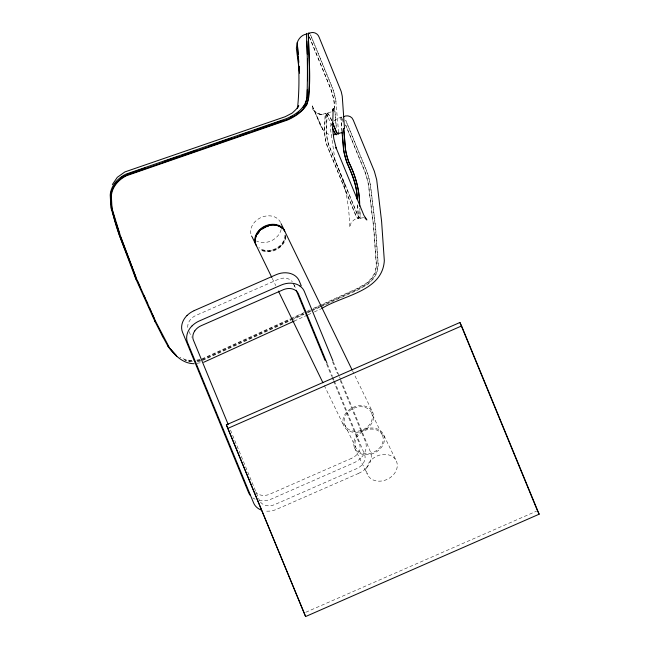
<?xml version="1.0" encoding="UTF-8"?>
<svg xmlns="http://www.w3.org/2000/svg" width="649" height="649" viewBox="0 0 649 649"><rect width="100%" height="100%" fill="white"/><g stroke="black" fill="none" stroke-linecap="round" stroke-linejoin="round"><path stroke-width="0.49" stroke-dasharray="3.25 2.43" d="M331.647 120.649L328.499 114.094L327.704 113.534L325.879 114.037L325.336 114.954C324.922 125.776 323.316 137.004 327.859 147.25L355.749 214.941L357.372 217.78L358.28 217.975L357.437 203.153M358.28 217.975L360.106 217.634L359.757 208.694M331.59 123.708L330.487 125.257L330.73 130.847L335.095 160.595L344.465 184.235L342.615 178.978C347.118 194.668 349.34 211.185 349.803 227.45L351.125 222.721L354.703 219.265L358.426 218.583L357.623 203.559M331.193 111.912L327.534 112.918L326.966 113.883C326.504 125.079 324.979 136.671 329.57 147.282L357.518 215.119L359.238 218.064L360.252 218.251L359.862 208.142M331.955 125.995L326.561 114.037L325.709 113.421L325.141 114.386C324.662 125.517 323.161 137.044 327.761 147.583L355.709 215.427L357.421 218.388L358.426 218.583M327.704 113.534L327.153 114.451C326.755 125.338 325.133 136.631 329.668 146.942L357.558 214.641L359.189 217.464L360.106 217.634M333.959 120.868L337.569 118.361L341.463 117.315M294.102 321.133L307.018 315.252M307.942 314.83L313.475 312.307M314.4 311.893L320.857 308.948M201.888 358.921L290.395 318.773M291.32 318.351L304.227 312.493M307.91 310.822L309.76 309.987M313.443 308.316L356.78 288.651L366.304 283.321L371.626 278.105L374.903 272.621L376.315 265.465L373.564 226.988L368.502 185.411A13.288 1.988 74.2 0 0 364.722 171.474L345.706 125.322M202.009 359.424L304.405 312.972M305.33 312.55L356.991 289.113L366.507 283.783L371.828 278.559L375.106 273.067L376.542 265.903L373.751 227.418L368.681 185.752A13.921 2.101 74.2 0 0 364.738 171.149L345.666 124.876M202.415 359.952L303.87 313.929M307.561 312.25L312.177 310.157M313.094 309.743L321.401 305.979M322.318 305.557L357.372 289.657L367.553 283.929L373.126 278.429L376.615 272.661L378.107 265.1L375.382 226.485L370.319 184.924A13.288 1.988 74.2 0 0 366.539 170.987L345.747 120.511M202.545 360.446L291.141 320.257M292.058 319.843L304.057 314.4M307.748 312.729L310.522 311.471M311.439 311.049L319.746 307.285M320.671 306.863L357.583 290.119L367.756 284.4L373.337 278.883L376.818 273.107L378.335 265.53L375.576 226.915L370.506 185.265A13.921 2.101 74.2 0 0 366.555 170.663L345.666 119.968M351.726 458.259L269.797 494.165A12.599 10.051 -25.9 0 1 255.601 491.918M358.727 473.332L276.758 509.262A18.926 15.097 -25.9 0 1 264.605 510.941M305.784 612.275L536.545 511.144M325.709 113.421L322.058 114.427L316.769 113.372L322.967 115.035L317.483 113.551L312.137 108.537C319.649 116.252 318.91 133.386 331.59 134.935M360.252 218.251L363.975 217.569L362.986 217.407L364.324 217.845M196.955 363.278L200.792 362.718M325.879 114.037L328.297 117.469M327.534 112.918L330.122 116.625L331.955 121.079M352.569 370.879L372.842 412.634A15.941 12.712 -25.9 0 1 355.149 432.421A15.941 12.712 -25.9 0 1 346.753 412.042A15.941 12.712 -25.9 0 1 372.842 412.634M383.697 434.984A15.941 12.712 -25.9 0 1 365.995 454.771A15.941 12.712 -25.9 0 1 357.607 434.392A15.941 12.712 -25.9 0 1 383.697 434.984L396.515 461.39A15.941 12.712 -25.9 0 1 378.821 481.177A15.941 12.712 -25.9 0 1 370.425 460.798A15.941 12.712 -25.9 0 1 396.515 461.39M371.674 413.145A14.667 11.698 -25.9 0 1 355.392 431.35A14.667 11.698 -25.9 0 1 347.669 412.602A14.667 11.698 -25.9 0 1 371.674 413.145L382.529 435.495A14.667 11.698 -25.9 0 1 366.247 453.7A14.667 11.698 -25.9 0 1 358.524 434.952A14.667 11.698 -25.9 0 1 382.529 435.495M293.9 284.546L296.001 288.87M344.822 424.917L355.668 447.266M251.471 235.603L252.299 237.299A15.941 12.712 -25.9 0 1 260.16 217.942A15.941 12.712 -25.9 0 1 280.668 222.81M272.239 278.364L275.768 285.625M324.257 385.49L343.654 425.428M354.5 447.778L367.326 474.184M309.322 36.66L330.568 88.248A12.323 1.842 74.2 0 1 334.194 102.104L336.312 127.09M309.378 37.139L330.552 88.548A11.682 1.744 74.2 0 1 334.024 101.755L334.527 107.71M333.294 361.744L339.086 375.803M339.476 376.736L340.628 379.543M341.017 380.484L370.352 451.688A18.926 15.097 -25.9 0 1 370.133 462.129A19.105 15.235 -25.9 0 1 365.785 468.554M332.499 361.671L337.521 373.848M340.222 380.411L365.306 441.304A18.926 15.097 -25.9 0 1 365.095 451.745A19.105 15.235 -25.9 0 1 360.747 458.178M327.461 364.308L332.475 376.485M332.864 377.418L334.016 380.233M334.405 381.166L364.503 454.227A12.599 10.051 -25.9 0 1 356.788 468.594L274.843 504.541A12.599 10.051 -25.9 0 1 259.787 500.996M293.478 283.678L295.409 288.367M326.666 364.227L331.68 376.404M332.061 377.345L333.221 380.152M333.61 381.093L359.465 443.843A12.599 10.051 -25.9 0 1 351.75 458.218M230.468 430.036L259.405 500.282M189.159 331.615L191.471 337.229M342.915 118.418L343.167 121.395M342.802 118.881L343.143 122.872M342.177 131.82L341.09 118.905A11.682 1.744 74.2 0 1 343.021 119.018M341.991 131.349L340.895 118.369A12.323 1.858 74.2 0 1 341.982 117.015M338.64 132.583L335.841 101.26A11.682 1.744 74.2 0 0 332.377 88.053L311.196 36.652A13.288 1.988 74.2 0 0 310.165 34.689M334.608 108.708L336.206 127.577M285.885 236.747A15.941 12.712 -25.9 0 1 276.433 249.638A15.941 12.712 -25.9 0 1 260.306 249.8M281.139 229.543A15.941 12.712 -25.9 0 1 256.606 241.047M285.544 236.058A15.941 12.712 -25.9 0 1 276.101 248.948A15.941 12.712 -25.9 0 1 259.973 249.111M285.219 234.889A15.308 12.209 -25.9 0 1 277.22 248.624A15.308 12.209 -25.9 0 1 260.72 249.346M284.952 235.157A15.308 12.209 -25.9 0 1 275.371 248.737A15.308 12.209 -25.9 0 1 258.862 247.545M360.787 458.105A18.926 15.097 -25.9 0 1 353.729 462.883L271.712 498.878A18.926 15.097 -25.9 0 1 259.568 500.566A19.105 15.235 -25.9 0 1 256.834 499.884M365.825 468.489A18.926 15.097 -25.9 0 1 358.767 473.267M255.146 499.211A19.105 15.235 -25.9 0 1 252.85 497.864M187.804 327.461A12.599 10.051 -25.9 0 1 187.869 325.117A12.712 10.141 -25.9 0 1 189.719 320.549A12.599 10.051 -25.9 0 1 196.095 315.365L278.048 279.419A12.599 10.051 -25.9 0 1 283.532 278.137A12.712 10.141 -25.9 0 1 288.529 278.956A12.599 10.051 -25.9 0 1 292.293 281.674M199.924 359.465A25.952 20.517 -20.7 0 1 193.832 360.365M191.861 360.39A25.952 20.517 -20.7 0 1 179.878 357.226M200.452 360.503A25.952 20.525 -20.7 0 1 194.359 361.396M192.388 361.42A25.952 20.525 -20.7 0 1 185.03 360.268M200.719 360.949A26.593 21.011 -20.8 0 1 196.014 361.793M190.36 361.85A26.593 21.011 -20.8 0 1 188.421 361.615M200.184 359.919A26.593 21.011 -20.8 0 1 196.42 360.649M191.771 360.917A26.593 21.011 -20.8 0 1 184.211 359.733M336.036 101.666A12.323 1.858 74.2 0 0 332.393 87.729L311.139 36.174A13.921 2.093 74.2 0 0 310.327 34.584M322.991 129.565L320.979 126.344L311.739 104.805L322.991 129.565"/><path stroke-width="0.97" d="M307.302 89.619L307.139 97.553L305.703 103.134M307.488 80.711L307.472 59.067M344.514 128.607L342.242 96.157L341.196 91.477L319.162 37.293C317.718 33.058 312.883 31.16 308.94 33.497A13.288 1.988 74.2 0 0 308.429 34.689C308.307 57.672 312.047 81.474 307.18 104.116C302.718 111.669 295.352 116.56 287.483 120.024L126.514 175.717A25.952 20.898 -20.6 0 0 111.36 195.99L112.009 208.548L120.479 236.058L136.769 279.313L155.655 321.425M297.477 108.472C299.87 86.658 299.011 64.527 297.226 42.704C298.637 38.234 302.32 34.47 307.115 33.983M332.58 110.963L333.675 108.586L333.002 110.5L333.156 108.821L332.588 128.672L333.813 138.675L336.377 148.67L335.947 147.477L363.894 215.322L366.88 219.954L364.998 218.064M298.118 107.085L298.759 105.698L296.131 109.316L292.253 113.04L285.268 116.682L124.876 171.928L117.307 177.315L112.35 184.559M303.099 107.296L305.46 104.067M296.512 113.916L298.54 112.042M290.387 117.161L292.139 116.236M203.664 362.288L294.102 321.133M321.782 308.526C342.266 295.336 382.448 291.815 384.322 260.638L381.604 221.479L376.696 179.749L374.351 171.247L353.259 120.081C351.734 116.001 346.996 114.719 343.289 116.828M194.156 310.628L276.133 274.705A18.926 15.097 -25.9 0 1 288.278 273.018A19.105 15.235 -25.9 0 1 294.995 275.711A18.926 15.097 -25.9 0 1 299.311 281.098L301.241 285.787M226.371 424.844L459.914 322.488L461.593 325.952L539.149 514.195L305.606 616.55L226.371 424.844L305.606 616.55M228.05 428.299L461.593 325.952M126.944 174.354L145.141 168.059M164.294 161.431L178.662 156.458M181.533 155.468L195.901 150.495M209.311 145.855L231.336 138.237M239.96 135.252L248.575 132.274M254.327 130.287L282.104 120.673M126.255 175.279L287.312 119.538C296.974 115.271 307.464 108.188 308.819 96.798C309.549 75.901 309.435 55.003 308.234 34.121A13.921 2.093 74.2 0 1 309.605 33.48M333.497 134.895L336.247 134.132M341.747 132.615L338.072 133.629A11.682 1.744 74.2 0 1 335.995 130.879L332.694 122.864M194.075 363.7C183.837 363.708 175.765 356.431 169.949 348.724M167.953 346.177L176.309 355.409M176.836 356.439L168.48 347.199L162.258 335.776M168.967 346.809L155.127 320.395M154.559 320.687L162.777 336.79M537.891 511.599L539.149 514.195M281.082 223.654L284.781 231.287A15.941 12.712 -25.9 0 0 264.281 226.42A15.941 12.712 -25.9 0 0 256.46 245.744M352.123 369.971L285.122 231.977A15.941 12.712 -25.9 0 0 265.676 226.615A15.941 12.712 -25.9 0 0 255.925 244.77L271.801 277.456M252.299 237.299L255.592 244.081M278.413 291.077L322.934 382.764M137.466 281.033L139.933 286.525M144.037 295.676L145.684 299.343M146.504 301.168L147.737 303.919M149.375 307.577L151.022 311.244M152.255 313.986L154.308 318.57M155.087 321.717L135.657 278.543L119.359 235.254L110.874 207.615L110.225 195A26.593 21.425 -20.7 0 1 125.711 174.24L286.72 118.54C295.847 114.524 305.817 107.848 306.977 97.05C307.707 76.225 307.569 55.416 306.409 34.608A13.921 2.093 74.2 0 1 306.953 33.367M459.914 322.488L537.469 510.739M332.75 123.326L336.06 131.366A12.315 1.85 74.2 0 0 338.648 132.591M348.967 162.696C355.66 176.106 359.676 190.636 359.505 205.709M332.385 127.366L334.243 131.869M332.913 360.812L304.349 291.482A18.926 15.097 -25.9 0 0 299.968 286.071M327.072 363.375L298.516 294.062A12.599 10.051 -25.9 0 0 293.567 289.34A12.712 10.141 -25.9 0 0 288.57 288.521A12.599 10.051 -25.9 0 0 283.086 289.803L201.166 325.709A12.599 10.051 -25.9 0 0 194.741 330.974M296.179 290.233L325.117 360.487M228.156 424.414L193.426 340.125A12.599 10.051 -25.9 0 1 192.915 335.501A12.712 10.141 -25.9 0 1 194.765 330.933M120.665 236.909L135.884 277.342M136.185 279.573C127.723 251.95 111.563 225.471 110.752 196.03A26.593 21.401 -20.8 0 1 126.263 175.287M116.001 222.696L119.651 234.078M111.758 208.459L114.784 218.9M299.578 73.207L296.35 48.213L297.226 42.704L298.191 54.524M343.751 128.348L345.511 149.197A11.682 1.744 74.2 0 0 348.984 162.404C355.757 176.041 359.838 190.822 359.692 206.139M343.646 128.859L345.325 148.816A12.315 1.85 74.2 0 0 348.967 162.704M342.177 131.82L342.348 133.808M342.518 135.795L343.605 148.71M342.072 132.347L343.508 149.319A12.315 1.85 74.2 0 0 347.15 163.207C352.237 174.613 357.185 186.466 357.112 199.194M357.21 198.578C357.185 185.971 352.131 174.24 347.158 162.907A11.682 1.744 74.2 0 1 343.694 149.7M298.353 56.495L298.84 62.409M299.157 66.352L299.481 70.295M111.23 202.683L111.433 206.544M306.823 41.147L307.293 54.094M257.799 233.916A15.308 12.209 -25.9 0 1 259.486 231.669M262.407 229.056A15.308 12.209 -25.9 0 1 265.871 227.085M266.771 226.712A15.308 12.209 -25.9 0 1 268.67 226.103M255.495 241.168A15.308 12.209 -25.9 0 1 265.003 226.631A15.308 12.209 -25.9 0 1 282.201 228.48M300.041 286.095A19.105 15.235 -25.9 0 0 293.324 283.402A18.926 15.097 -25.9 0 0 281.171 285.081L199.202 321.012A18.926 15.097 -25.9 0 0 192.104 325.863M261.02 509.952A19.105 15.235 -25.9 0 1 257.888 508.248A18.926 15.097 -25.9 0 1 253.581 502.861L187.577 342.664A18.926 15.097 -25.9 0 1 187.788 332.215A19.105 15.235 -25.9 0 1 192.136 325.79M250.319 495.487A18.926 15.097 -25.9 0 1 248.535 492.477L182.539 332.28A18.926 15.097 -25.9 0 1 182.75 321.831A19.105 15.235 -25.9 0 1 187.099 315.406M187.058 315.479A18.926 15.097 -25.9 0 1 194.124 310.701M335.606 133.832A11.682 1.744 74.2 0 1 334.17 131.382M110.914 194.027A25.952 20.898 -20.6 0 1 111.466 191.155M115.303 183.399A25.952 20.898 -20.6 0 1 116.487 181.931M120.763 177.915A25.952 20.898 -20.6 0 1 124.194 175.644M336.425 134.749A12.315 1.85 74.2 0 1 334.243 131.885"/></g></svg>
